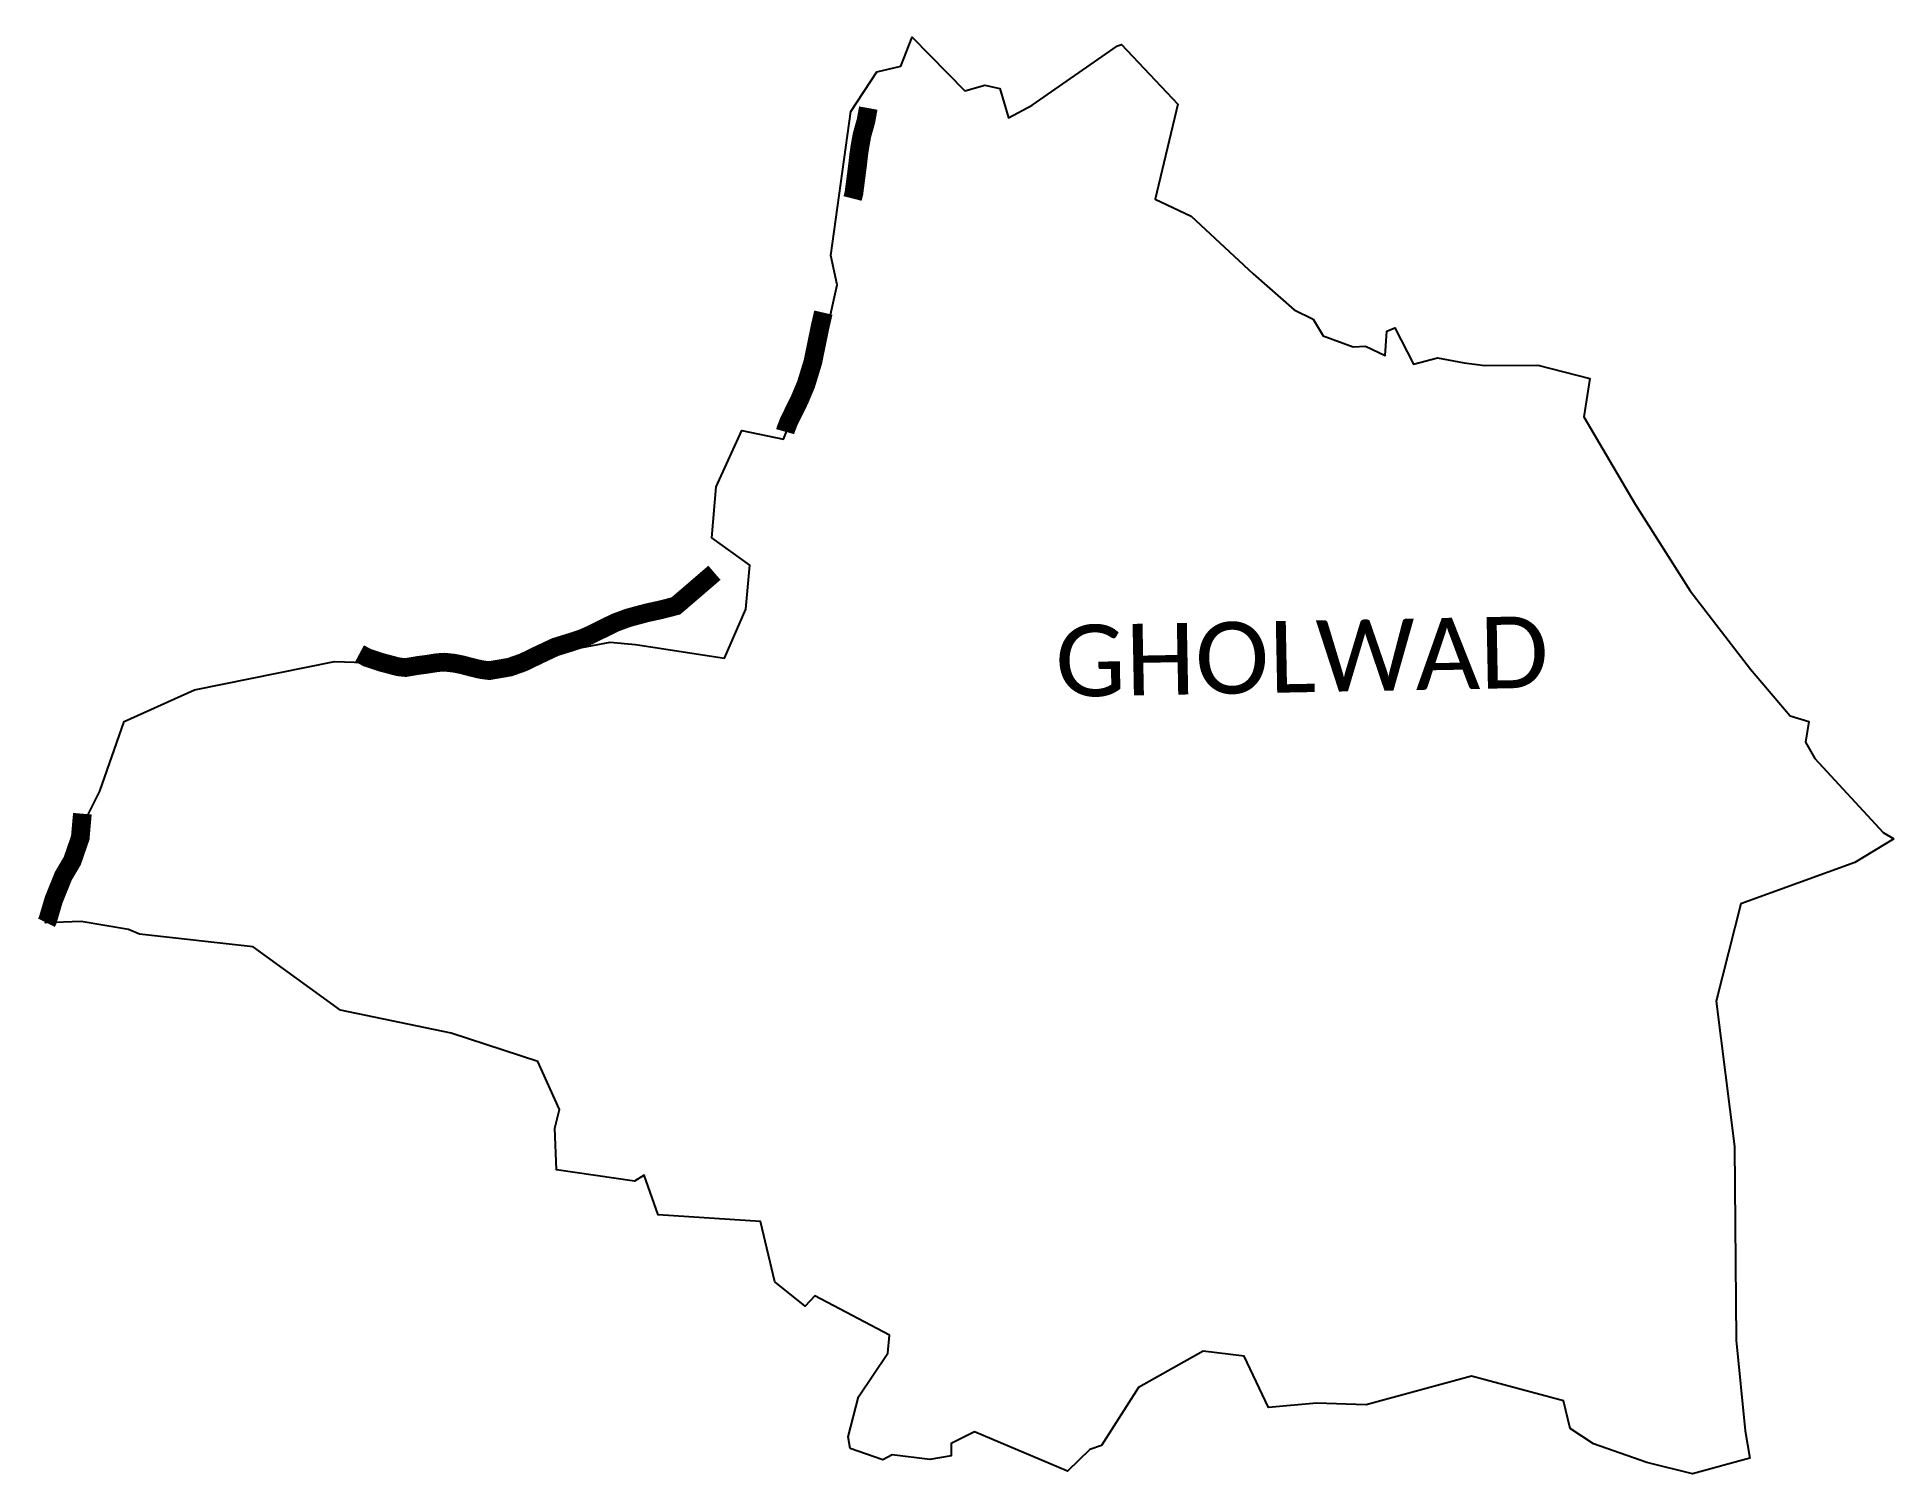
# Model space of a CAD drawing. Header units: metres. Extents: x 260383 to 265348, y 2219823 to 2223666.
import ezdxf

# ---------------------------------------------------------------- set-up
doc = ezdxf.new("R2010")
doc.units = ezdxf.units.M
doc.header["$MEASUREMENT"] = 0
for name, color, linetype in [('UNPROTECTED', 130, 'Continuous'), ('UNPROTECTED DUE TO CREEK', 150, 'Continuous'), ('village', 3, 'Continuous'), ('VILLAGE NAME', 250, 'Continuous')]:
    doc.layers.add(name, color=color, linetype=linetype)
doc.styles.get("Standard").update_dxf_attribs({"font": 'arial.ttf'})

msp = doc.modelspace()

# ---------------------------------------------------------------- linework, layer by layer
at = {"layer": 'UNPROTECTED', "const_width": 50, "flags": 128}
for points in [[(262563.3, 2223234), (262567, 2223248.6), (262576.7, 2223323.9), (262579.7, 2223350.9), (262583.3, 2223374.9), (262588.5, 2223403.5), (262599.1, 2223441.3), (262605.4, 2223475.8)], [(262106, 2222157.5), (262090.8, 2222144.5), (262050.2, 2222134), (262013.3, 2222126), (261963.1, 2222112.5), (261927.8, 2222099.4), (261912.4, 2222091.8), (261896.6, 2222084)], [(261896.6, 2222084), (261858.3, 2222065.2), (261839.9, 2222057.1), (261813.2, 2222048.3), (261768.3, 2222034.4), (261723.4, 2222013.3), (261682.5, 2221993.5), (261646.3, 2221980.7), (261591.7, 2221971.4), (261569.5, 2221974.3), (261543.9, 2221980.4), (261517.8, 2221987.3), (261497.8, 2221991.3), (261472.2, 2221994), (261453, 2221992.8), (261423.6, 2221988.1), (261401.4, 2221985.3), (261368, 2221979.6), (261348.5, 2221981.6), (261303.5, 2221993.5), (261265.2, 2222006.2), (261244.8, 2222017.2)]]:
    msp.add_lwpolyline(points, dxfattribs=at)
at = {"layer": 'UNPROTECTED', "flags": 128}
for points in [[(262485.2, 2222928.8, 50, 50, 0), (262476.7, 2222892.2, 50, 50, 0), (262462.8, 2222824.4, 50, 50, 0), (262457.4, 2222797.7, 50, 50, 0), (262457, 2222796.5, 50, 50, 0), (262438.9, 2222737, 50, 50, 0), (262420.9, 2222694.4, 50, 50, 0), (262399.9, 2222651.9, 50, 50, 0), (262393.7, 2222639.4, 50, 50, 0), (262384.7, 2222616.6, 50, 50, 0), (262383, 2222610.5, 0, 0, 0)], [(260502.5, 2221576.1, 50, 50, 0), (260503.6, 2221588.7, 50, 50, 0), (260498, 2221524.7, 50, 50, 0), (260476.6, 2221462.7, 50, 50, 0), (260452.8, 2221422.3, 50, 50, 0), (260427.2, 2221359.2, 50, 50, 0), (260410.8, 2221303.8, 50, 50, 0), (260407.6, 2221297.4, 50, 50, 0)]]:
    msp.add_lwpolyline(points, format="xyseb", dxfattribs=at)
at = {"layer": 'UNPROTECTED DUE TO CREEK', "const_width": 50, "flags": 128}
msp.add_lwpolyline([(262193.9, 2222233.1), (262106, 2222157.5)], dxfattribs=at)
at = {"layer": 'village'}
msp.add_lwpolyline([(264253.8, 2222787.8), (264395.6, 2222788.6)], dxfattribs=at)
for points in [[(265348, 2221521.2, 0), (265243.4, 2221458.3, 0), (264938.6, 2221347.7, 0), (264872.8, 2221087.3, 0), (264921.6, 2220698.8, 0), (264926.6, 2220180.6, 0), (264950.1, 2219938.6, 0), (264963, 2219864.9, 0), (264809.8, 2219823.3, 0), (264687.5, 2219853.4, 0), (264544.9, 2219903.2, 0), (264482.1, 2219944.9, 0), (264464.3, 2220018.7, 0), (264218.5, 2220084.9, 0), (263936.8, 2220008.3, 0), (263803.7, 2220012.6, 0), (263675.3, 2220000.9, 0), (263610.9, 2220138.1, 0), (263500.6, 2220151.3, 0), (263327.6, 2220054.5, 0), (263229, 2219899.1, 0), (263198.1, 2219888.2, 0), (263137.8, 2219830.2, 0), (262889.6, 2219935.6, 0), (262827.3, 2219904.3, 0), (262826.8, 2219871.8, 0), (262769.8, 2219861.6, 0), (262668.8, 2219874.2, 0), (262644.6, 2219861.2, 0), (262557.3, 2219890.9, 0), (262551.7, 2219922, 0), (262579.3, 2220029.3, 0), (262657.3, 2220146.5, 0), (262662.2, 2220194.6, 0), (262462.4, 2220299.4, 0), (262436.6, 2220271.8, 0), (262355.3, 2220336.9, 0), (262316.8, 2220498, 0), (262043, 2220516.1, 0), (262006.2, 2220622.5, 0), (261980.1, 2220605.9, 0), (261771.5, 2220636.1, 0), (261767.3, 2220748.2, 0), (261779.6, 2220798, 0), (261721.6, 2220926.1, 0), (261490.2, 2221002, 0), (261194.2, 2221063.1, 0), (260960.2, 2221232.6, 0), (260656.7, 2221266.6, 0), (260627, 2221278.9, 0), (260500.8, 2221300.9, 0), (260404.9, 2221296.9, 0), (260498.1, 2221544.3, 0), (260549.9, 2221649.4, 0), (260615.3, 2221835.1, 0), (260803.4, 2221919.9, 0), (261177.9, 2221996, 0), (261284.6, 2221992.1, 0), (261446.6, 2221974.7, 0), (261773.1, 2222020.8, 0), (261914.9, 2222047.7, 0), (261982.6, 2222041.1, 0), (262220.4, 2222005.1, 0), (262277.9, 2222135.5, 0), (262288.9, 2222253.6, 0), (262186.7, 2222326.3, 0), (262198.3, 2222463, 0), (262266.8, 2222614, 0), (262378.7, 2222590.5, 0), (262495.8, 2222883, 0), (262522.4, 2223003.5, 0), (262505.2, 2223081.5, 0), (262558.4, 2223467, 0), (262628.2, 2223572.6, 0), (262692.2, 2223587.8, 0), (262722.7, 2223665.5, 0), (262863.1, 2223522, 0), (262917.4, 2223537.4, 0), (262956.8, 2223528.6, 0), (262980, 2223449.9, 0), (263044, 2223483.2, 0), (263271.8, 2223642.1, 0), (263282.6, 2223646, 0), (263433.4, 2223486.3, 0), (263372.9, 2223231.9, 0), (263468.7, 2223186.7, 0), (263634.9, 2223032.1, 0), (263744.4, 2222936.5, 0), (263795, 2222911.5, 0), (263822.2, 2222866.7, 0), (263902.2, 2222837.4, 0), (263935, 2222839.3, 0), (263987.4, 2222813.8, 0), (263992.1, 2222878.9, 0), (264013.3, 2222888, 0), (264063.5, 2222790.9, 0), (264127.8, 2222807.7, 0), (264199.3, 2222794.5, 0), (264253.8, 2222787.8, 0)], [(264395.6, 2222788.6, 0), (264534.7, 2222752.6, 0), (264518.9, 2222650.2, 0), (264656.2, 2222416.6, 0), (264802.9, 2222184.8, 0), (264964.2, 2221975, 0), (265070.9, 2221850.3, 0), (265120.4, 2221835.7, 0), (265111.7, 2221780.3, 0), (265136.8, 2221736.8, 0), (265319.4, 2221538.1, 0), (265348, 2221521.2, 0)]]:
    msp.add_polyline3d(points, dxfattribs=at)

# ---------------------------------------------------------------- texts
at = {"layer": 'VILLAGE NAME', "insert": (263103.5, 2222092.3), "char_height": 191.456, "attachment_point": 1, "rotation": 1.1028}
msp.add_mtext_dynamic_manual_height_columns('{\\fCalibri|b0|i0|c0|p34;GHOLWAD}', width=161.46, gutter_width=957.3, heights=[0], dxfattribs=at)

doc.saveas('drawing.dxf')
